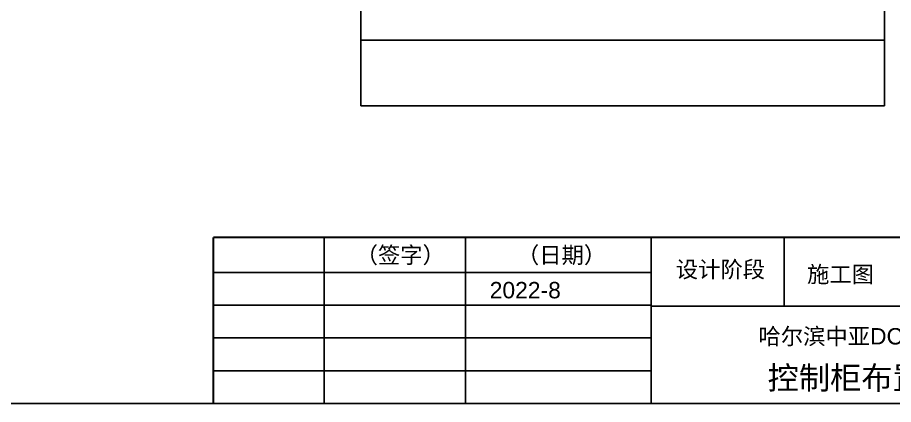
# Model space of a CAD drawing. Extents: x -156069 to -122631, y 9787 to 31117.
# Drawn here: x -149095 to -147757, y 24027 to 24617 of the extents above; entities that cross this region are included whole.
import ezdxf
from ezdxf.enums import TextEntityAlignment as Align

# ---------------------------------------------------------------- set-up
doc = ezdxf.new("R2010")
doc.units = 0
doc.layers.get('0').update_dxf_attribs({"linetype": 'CONTINUOUS'})
doc.layers.add('1', color=143, linetype='CONTINUOUS')
doc.styles.add('Arial', font='arial.ttf')

msp = doc.modelspace()

# ---------------------------------------------------------------- linework, layer by layer
at = {"color": 6}
for p, q in [((-148570.68407, 24582.60839), (-148570.68407, 26582.60839)), ((-147770.68407, 24582.60839), (-147770.68407, 26582.60839)), ((-148570.68407, 24582.60839), (-147770.68407, 24582.60839)), ((-148570.68407, 24582.60839), (-148570.68407, 24482.60839)), ((-147770.68407, 24582.60839), (-147770.68407, 24482.60839)), ((-148570.68407, 24482.60839), (-147770.68407, 24482.60839))]:
    msp.add_line(p, q, dxfattribs=at)
at = {"layer": '1'}
for p, q in [((-148626.96843, 24281.72976), (-148626.96843, 24027.43125)), ((-148410.59717, 24281.72976), (-148410.59717, 24027.43125)), ((-148127.17739, 24281.72976), (-148127.17739, 24027.43125)), ((-147923.67937, 24281.72976), (-147923.67937, 24176.82262)), ((-148796.1189, 24228.25591), (-148127.17739, 24228.25591)), ((-148796.1189, 24178.25591), (-148127.17739, 24178.25591)), ((-148127.17739, 24176.82262), (-147381.65458, 24176.82262)), ((-148796.1189, 24128.25591), (-148127.17739, 24128.25591)), ((-148796.1189, 24078.25591), (-148127.17739, 24078.25591)), ((-146996.11885, 24028.25591), (-151196.11883, 24028.25591)), ((-148527.5438, 24028.25591), (-148796.1189, 24028.25592)), ((-148527.5438, 24028.25591), (-146996.11885, 24028.25591))]:
    msp.add_line(p, q, dxfattribs=at)
at = {"layer": '1', "const_width": 3}
for points in [[(-148796.1189, 24281.72976), (-146996.11885, 24281.72976)], [(-148796.1189, 24028.25592), (-148796.1189, 24281.72976)]]:
    msp.add_lwpolyline(points, dxfattribs=at)

# ---------------------------------------------------------------- texts
at = {"layer": '1', "style": 'Arial'}
for s, p in [('（签字）', (-148578.72135, 24242.32799)), ('（日期）', (-148332.28427, 24242.32799)), ('设计阶段', (-148089.50452, 24220.36335)), ('施工图', (-147888.9182, 24212.90005)), ('2022-8', (-148373.86176, 24188.7379))]:
    msp.add_text(s, height=25, dxfattribs=at).set_placement(p)
for s, height, p in [('哈尔滨中亚DCS系统', 25, (-147806.96696, 24130.79988)), ('控制柜布置图', 35, (-147805.95944, 24067.32852))]:
    msp.add_text(s, height=height, dxfattribs=at).set_placement(p, align=Align.MIDDLE_CENTER)

doc.saveas('drawing.dxf')
